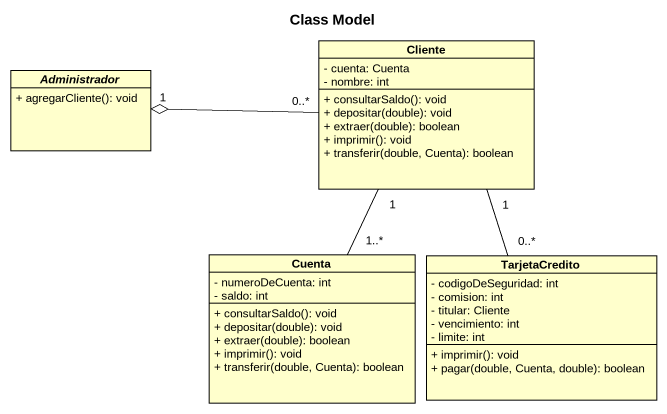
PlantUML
@startuml
title Class Model
hide circle
hide empty members
skinparam classAttributeIconSize 0
abstract class Administrador {
  + agregarCliente(): void
}
class Cliente {
  - cuenta: Cuenta
  - nombre: int
  + consultarSaldo(): void
  + depositar(double): void
  + extraer(double): boolean
  + imprimir(): void
  + transferir(double, Cuenta): boolean
}
class Cuenta {
  - numeroDeCuenta: int
  - saldo: int
  + consultarSaldo(): void
  + depositar(double): void
  + extraer(double): boolean
  + imprimir(): void
  + transferir(double, Cuenta): boolean
}
class TarjetaCredito {
  - codigoDeSeguridad: int
  - comision: int
  - titular: Cliente
  - vencimiento: int
  - limite: int
  + imprimir(): void
  + pagar(double, Cuenta, double): boolean
}
Cliente "0..*" -left-o "1" Administrador
Cliente "1" -- "1..*" Cuenta
Cliente "1" -- "0..*" TarjetaCredito
@enduml
